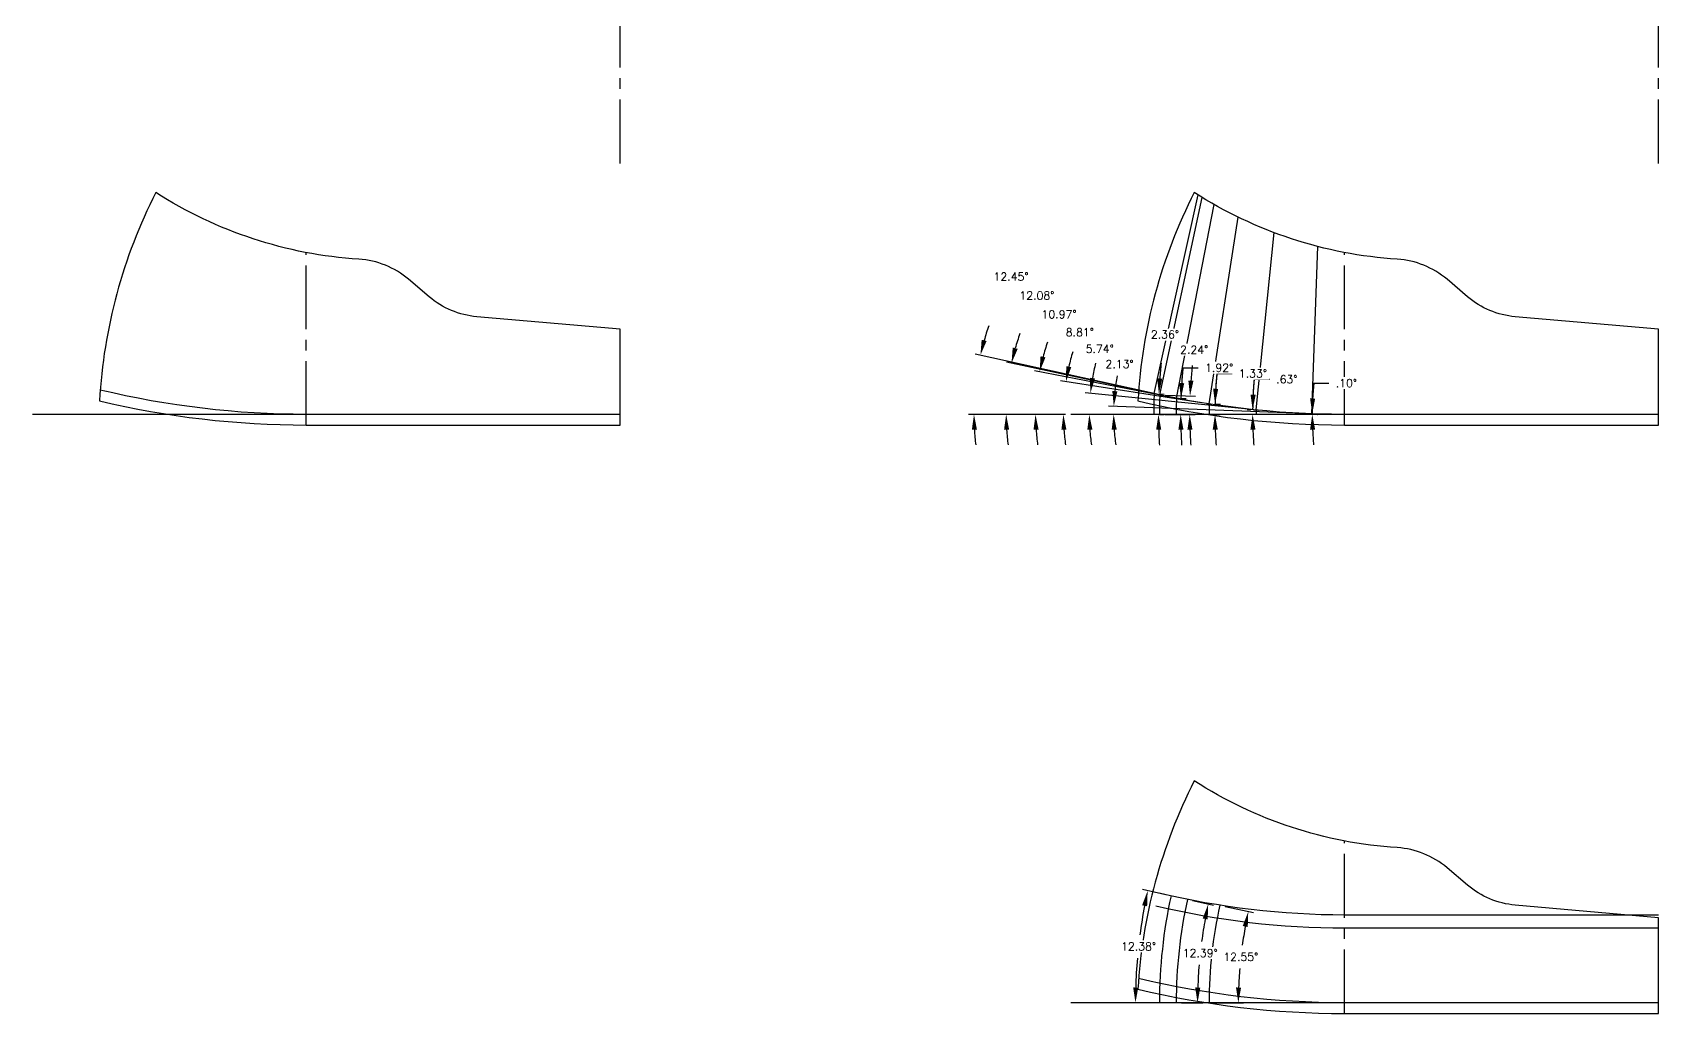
# Model space of a CAD drawing. Extents: x 34 to 204, y 6 to 38.
# Drawn here: x 126.21 to 145.31, y 5.53 to 17.05 of the extents above; entities that cross this region are included whole.
import ezdxf

# ---------------------------------------------------------------- set-up
doc = ezdxf.new("R2010")
doc.units = 0
doc.header["$MEASUREMENT"] = 0
doc.header["$PDMODE"] = 35
doc.linetypes.add('CENTER2', pattern=[1.125, 0.75, -0.125, 0.125, -0.125])
doc.layers.get('0').update_dxf_attribs({"linetype": 'CONTINUOUS'})
doc.layers.get('Defpoints').update_dxf_attribs({"color": 10, "linetype": 'CONTINUOUS'})
doc.layers.add('Blade1', color=40, linetype='CONTINUOUS')
doc.layers.add('CLine', color=5, linetype='CENTER2')
doc.styles.add('RomanS', font='romans')
doc.dimstyles.get("Standard").update_dxf_attribs({"dimtxt": 0.094, "dimasz": 0.18, "dimexe": 0.0625, "dimexo": 0.0625, "dimgap": 0.09, "dimtad": 0, "dimtih": 1, "dimtoh": 1, "dimdec": 4, "dimzin": 4, "dimdsep": 46, "dimtxsty": 'RomanS', "dimcen": 0.09, "dimazin": 1, "dimtfac": 1, "dimtdec": 4, "dimtofl": 0, "dimtmove": 0, "dimatfit": 1, "dimfxl": 1, "dimtfill": 1, "dimtolj": 1, "dimtzin": 0, "dimarcsym": 0})

# ---------------------------------------------------------------- blocks, each defined once
blk = doc.blocks.new('*D288')
at = {"layer": 'Blade1', "color": 0, "lineweight": -2, "transparency": 16777216}
blk.add_line((141.141, 12.58), (138.846, 12.665), dxfattribs=at)
for start, end in [(169.6869, 173.7794), (184.0925, 188.1849)]:
    blk.add_arc((141.427, 12.569), 2.521, start, end, dxfattribs=at)
at = {"layer": 'Blade1', "color": 0, "transparency": 16777216}
for points in [[(138.951, 12.84), (138.891, 12.844), (138.908, 12.663)], [(138.883, 12.388), (138.943, 12.39), (138.906, 12.569)]]:
    blk.add_solid(points, dxfattribs=at)
at = {"layer": 'Defpoints', "color": 0, "transparency": 16777216}
for p in [(138.405, 12.569), (138.906, 12.6), (141.203, 12.577), (141.265, 12.575), (141.62, 12.569)]:
    blk.add_point(p, dxfattribs=at)
at = {"layer": 'Blade1', "color": 0, "transparency": 16777216, "insert": (138.976, 13.16), "char_height": 0.094, "attachment_point": 5, "style": 'RomanS', "bg_fill": 3, "box_fill_scale": 1.25, "bg_fill_color": 256, "bg_fill_true_color": 13158600, "bg_fill_transparency": 0}
blk.add_mtext('\\A1;2.13°', dxfattribs=at)
blk = doc.blocks.new('*D289')
at = {"layer": 'Blade1', "color": 0, "lineweight": -2, "transparency": 16777216}
for p, q in [((141.256, 12.936), (141.436, 12.936)), ((141.297, 12.576), (141.302, 12.576)), ((141.297, 12.569), (141.302, 12.569))]:
    blk.add_line(p, q, dxfattribs=at)
for start, end in [(174.8263, 179.8993), (174.8275, 177.3634), (182.5359, 185.0718)]:
    blk.add_arc((145.307, 12.569), 4.067, start, end, dxfattribs=at)
at = {"layer": 'Blade1', "color": 0, "transparency": 16777216}
for points in [[(141.274, 12.755), (141.214, 12.757), (141.24, 12.576)], [(141.214, 12.388), (141.274, 12.39), (141.24, 12.569)]]:
    blk.add_solid(points, dxfattribs=at)
at = {"layer": 'Defpoints', "color": 0, "transparency": 16777216}
for p in [(141.234, 12.576), (141.234, 12.569), (141.24, 12.571), (145.307, 12.569)]:
    blk.add_point(p, dxfattribs=at)
at = {"layer": 'Blade1', "color": 0, "transparency": 16777216, "insert": (141.64, 12.936), "char_height": 0.094, "attachment_point": 5, "style": 'RomanS', "bg_fill": 3, "box_fill_scale": 1.25, "bg_fill_color": 256, "bg_fill_true_color": 13158600, "bg_fill_transparency": 0}
blk.add_mtext('\\A1;.10°', dxfattribs=at)
blk = doc.blocks.new('*D292')
at = {"layer": 'Blade1', "color": 0, "lineweight": -2, "transparency": 16777216}
blk.add_line((140.488, 12.63), (138.571, 12.823), dxfattribs=at)
for start, end in [(165.935, 170.097), (184.162, 188.324)]:
    blk.add_arc((141.099, 12.569), 2.479, start, end, dxfattribs=at)
at = {"layer": 'Blade1', "color": 0, "transparency": 16777216}
for points in [[(138.687, 12.991), (138.628, 12.999), (138.633, 12.817)], [(138.597, 12.388), (138.657, 12.39), (138.621, 12.569)]]:
    blk.add_solid(points, dxfattribs=at)
at = {"layer": 'Defpoints', "color": 0, "transparency": 16777216}
for p in [(138.622, 12.652), (140.551, 12.624), (140.613, 12.618), (138.405, 12.569), (141.62, 12.569)]:
    blk.add_point(p, dxfattribs=at)
at = {"layer": 'Blade1', "color": 0, "transparency": 16777216, "insert": (138.743, 13.338), "char_height": 0.094, "attachment_point": 5, "style": 'RomanS', "bg_fill": 3, "box_fill_scale": 1.25, "bg_fill_color": 256, "bg_fill_true_color": 13158600, "bg_fill_transparency": 0}
blk.add_mtext('\\A1;5.74°', dxfattribs=at)
blk = doc.blocks.new('*D293')
at = {"layer": 'Blade1', "color": 0, "lineweight": -2, "transparency": 16777216}
for p, q in [((140.557, 12.981), (140.737, 12.981)), ((140.519, 12.622), (140.477, 12.622)), ((140.519, 12.569), (140.477, 12.569))]:
    blk.add_line(p, q, dxfattribs=at)
for start, end in [(175.0418, 179.369), (175.0426, 177.2058), (182.1632, 184.3264)]:
    blk.add_arc((145.307, 12.569), 4.768, start, end, dxfattribs=at)
at = {"layer": 'Blade1', "color": 0, "transparency": 16777216}
for points in [[(140.575, 12.8), (140.515, 12.802), (140.539, 12.621)], [(140.513, 12.388), (140.573, 12.39), (140.539, 12.569)]]:
    blk.add_solid(points, dxfattribs=at)
at = {"layer": 'Defpoints', "color": 0, "transparency": 16777216}
for p in [(140.582, 12.621), (140.539, 12.586), (140.581, 12.569), (145.307, 12.569)]:
    blk.add_point(p, dxfattribs=at)
at = {"layer": 'Blade1', "color": 0, "transparency": 16777216, "insert": (140.941, 12.981), "char_height": 0.094, "attachment_point": 5, "style": 'RomanS', "bg_fill": 3, "box_fill_scale": 1.25, "bg_fill_color": 256, "bg_fill_true_color": 13158600, "bg_fill_transparency": 0}
blk.add_mtext('\\A1;.63°', dxfattribs=at)
blk = doc.blocks.new('*D296')
at = {"layer": 'Blade1', "color": 0, "lineweight": -2, "transparency": 16777216}
for p, q in [((139.937, 12.706), (138.284, 12.962)), ((138.343, 12.569), (138.254, 12.569))]:
    blk.add_line(p, q, dxfattribs=at)
for start, end in [(162.9456, 167.0655), (184.1199, 188.2397)]:
    blk.add_arc((140.82, 12.569), 2.504, start, end, dxfattribs=at)
at = {"layer": 'Blade1', "color": 0, "transparency": 16777216}
for points in [[(138.409, 13.124), (138.35, 13.135), (138.346, 12.953)], [(138.293, 12.388), (138.352, 12.39), (138.316, 12.569)]]:
    blk.add_solid(points, dxfattribs=at)
at = {"layer": 'Defpoints', "color": 0, "transparency": 16777216}
for p in [(138.319, 12.697), (139.999, 12.696), (140.061, 12.687), (138.405, 12.569), (141.62, 12.569)]:
    blk.add_point(p, dxfattribs=at)
at = {"layer": 'Blade1', "color": 0, "transparency": 16777216, "insert": (138.509, 13.533), "char_height": 0.094, "attachment_point": 5, "style": 'RomanS', "bg_fill": 3, "box_fill_scale": 1.25, "bg_fill_color": 256, "bg_fill_true_color": 13158600, "bg_fill_transparency": 0}
blk.add_mtext('\\A1;8.81°', dxfattribs=at)
blk = doc.blocks.new('*D297')
at = {"layer": 'Blade1', "color": 0, "lineweight": -2, "transparency": 16777216}
for p, q in [((140.119, 13.049), (140.299, 13.049)), ((140.092, 12.69), (140.161, 12.688)), ((140.091, 12.569), (140.159, 12.569))]:
    blk.add_line(p, q, dxfattribs=at)
for start, end in [(174.7103, 178.6699), (174.7109, 176.6904), (181.9795, 183.959)]:
    blk.add_arc((145.307, 12.569), 5.21, start, end, dxfattribs=at)
at = {"layer": 'Blade1', "color": 0, "transparency": 16777216}
for points in [[(140.135, 12.868), (140.075, 12.871), (140.098, 12.69)], [(140.07, 12.388), (140.13, 12.389), (140.097, 12.569)]]:
    blk.add_solid(points, dxfattribs=at)
at = {"layer": 'Defpoints', "color": 0, "transparency": 16777216}
for p in [(140.03, 12.691), (140.097, 12.609), (140.028, 12.569), (145.307, 12.569)]:
    blk.add_point(p, dxfattribs=at)
at = {"layer": 'Blade1', "color": 0, "transparency": 16777216, "insert": (140.543, 13.049), "char_height": 0.094, "attachment_point": 5, "style": 'RomanS', "bg_fill": 3, "box_fill_scale": 1.25, "bg_fill_color": 256, "bg_fill_true_color": 13158600, "bg_fill_transparency": 0}
blk.add_mtext('\\A1;1.33°', dxfattribs=at)
blk = doc.blocks.new('*D300')
at = {"layer": 'Blade1', "color": 0, "lineweight": -2, "transparency": 16777216}
for p, q in [((139.553, 12.776), (137.975, 13.082)), ((138.343, 12.569), (137.926, 12.569))]:
    blk.add_line(p, q, dxfattribs=at)
for start, end in [(161.1954, 165.1111), (183.9157, 187.8315)]:
    blk.add_arc((140.623, 12.569), 2.634, start, end, dxfattribs=at)
at = {"layer": 'Blade1', "color": 0, "transparency": 16777216}
for points in [[(138.106, 13.239), (138.048, 13.252), (138.037, 13.07)], [(137.965, 12.388), (138.025, 12.39), (137.989, 12.569)]]:
    blk.add_solid(points, dxfattribs=at)
at = {"layer": 'Defpoints', "color": 0, "transparency": 16777216}
for p in [(137.994, 12.737), (139.614, 12.765), (139.675, 12.753), (138.405, 12.569), (141.62, 12.569)]:
    blk.add_point(p, dxfattribs=at)
at = {"layer": 'Blade1', "color": 0, "transparency": 16777216, "insert": (138.265, 13.744), "char_height": 0.094, "attachment_point": 5, "style": 'RomanS', "bg_fill": 3, "box_fill_scale": 1.25, "bg_fill_color": 256, "bg_fill_true_color": 13158600, "bg_fill_transparency": 0}
blk.add_mtext('\\A1;10.97°', dxfattribs=at)
blk = doc.blocks.new('*D301')
at = {"layer": 'Blade1', "color": 0, "lineweight": -2, "transparency": 16777216}
for p, q in [((139.721, 13.116), (139.901, 13.116)), ((139.707, 12.757), (139.76, 12.755)), ((139.704, 12.569), (139.757, 12.569))]:
    blk.add_line(p, q, dxfattribs=at)
for start, end in [(174.4057, 178.0813), (174.4062, 176.2437), (181.8376, 183.6751)]:
    blk.add_arc((145.307, 12.569), 5.613, start, end, dxfattribs=at)
at = {"layer": 'Blade1', "color": 0, "transparency": 16777216}
for points in [[(139.736, 12.935), (139.676, 12.938), (139.697, 12.757)], [(139.667, 12.388), (139.727, 12.389), (139.694, 12.569)]]:
    blk.add_solid(points, dxfattribs=at)
at = {"layer": 'Defpoints', "color": 0, "transparency": 16777216}
for p in [(139.645, 12.759), (139.695, 12.632), (139.641, 12.569), (145.307, 12.569)]:
    blk.add_point(p, dxfattribs=at)
at = {"layer": 'Blade1', "color": 0, "transparency": 16777216, "insert": (140.146, 13.116), "char_height": 0.094, "attachment_point": 5, "style": 'RomanS', "bg_fill": 3, "box_fill_scale": 1.25, "bg_fill_color": 256, "bg_fill_true_color": 13158600, "bg_fill_transparency": 0}
blk.add_mtext('\\A1;1.92°', dxfattribs=at)
blk = doc.blocks.new('*D304')
at = {"layer": 'Blade1', "color": 0, "lineweight": -2, "transparency": 16777216}
for p, q in [((139.357, 12.818), (137.646, 13.184)), ((138.343, 12.569), (137.581, 12.569))]:
    blk.add_line(p, q, dxfattribs=at)
for start, end in [(160.7575, 164.3409), (183.5835, 187.167)]:
    blk.add_arc((140.522, 12.569), 2.878, start, end, dxfattribs=at)
at = {"layer": 'Blade1', "color": 0, "transparency": 16777216}
for points in [[(137.78, 13.339), (137.721, 13.353), (137.707, 13.171)], [(137.619, 12.388), (137.679, 12.39), (137.644, 12.569)]]:
    blk.add_solid(points, dxfattribs=at)
at = {"layer": 'Defpoints', "color": 0, "transparency": 16777216}
for p in [(139.418, 12.805), (137.651, 12.771), (139.48, 12.792), (138.405, 12.569), (141.62, 12.569)]:
    blk.add_point(p, dxfattribs=at)
at = {"layer": 'Blade1', "color": 0, "transparency": 16777216, "insert": (138.005, 13.965), "char_height": 0.094, "attachment_point": 5, "style": 'RomanS', "bg_fill": 3, "box_fill_scale": 1.25, "bg_fill_color": 256, "bg_fill_true_color": 13158600, "bg_fill_transparency": 0}
blk.add_mtext('\\A1;12.08°', dxfattribs=at)
blk = doc.blocks.new('*D305')
at = {"layer": 'Blade1', "color": 0, "lineweight": -2, "transparency": 16777216}
for p, q in [((139.511, 12.796), (139.867, 12.782)), ((139.507, 12.569), (139.863, 12.569))]:
    blk.add_line(p, q, dxfattribs=at)
for start, end in [(174.01, 175.8829), (181.8729, 183.7457)]:
    blk.add_arc((145.307, 12.569), 5.507, start, end, dxfattribs=at)
at = {"layer": 'Blade1', "color": 0, "transparency": 16777216}
for points in [[(139.844, 12.963), (139.784, 12.966), (139.804, 12.785)], [(139.773, 12.388), (139.833, 12.389), (139.8, 12.569)]]:
    blk.add_solid(points, dxfattribs=at)
at = {"layer": 'Defpoints', "color": 0, "transparency": 16777216}
for p in [(139.449, 12.798), (139.801, 12.641), (139.445, 12.569), (145.307, 12.569)]:
    blk.add_point(p, dxfattribs=at)
at = {"layer": 'Blade1', "color": 0, "transparency": 16777216, "insert": (139.853, 13.329), "char_height": 0.094, "attachment_point": 5, "style": 'RomanS', "bg_fill": 3, "box_fill_scale": 1.25, "bg_fill_color": 256, "bg_fill_true_color": 13158600, "bg_fill_transparency": 0}
blk.add_mtext('\\A1;2.24°', dxfattribs=at)
blk = doc.blocks.new('*D306')
at = {"layer": 'Blade1', "color": 0, "lineweight": -2, "transparency": 16777216}
for p, q in [((139.291, 12.833), (137.281, 13.277)), ((138.343, 12.569), (137.203, 12.569))]:
    blk.add_line(p, q, dxfattribs=at)
for start, end in [(161.1465, 164.3478), (183.2013, 186.4026)]:
    blk.add_arc((140.488, 12.569), 3.222, start, end, dxfattribs=at)
at = {"layer": 'Blade1', "color": 0, "transparency": 16777216}
for points in [[(137.414, 13.431), (137.356, 13.445), (137.342, 13.264)], [(137.241, 12.388), (137.301, 12.39), (137.266, 12.569)]]:
    blk.add_solid(points, dxfattribs=at)
at = {"layer": 'Defpoints', "color": 0, "transparency": 16777216}
for p in [(137.274, 12.802), (139.352, 12.82), (139.413, 12.806), (138.405, 12.569), (141.62, 12.569)]:
    blk.add_point(p, dxfattribs=at)
at = {"layer": 'Blade1', "color": 0, "transparency": 16777216, "insert": (137.701, 14.187), "char_height": 0.094, "attachment_point": 5, "style": 'RomanS', "bg_fill": 3, "box_fill_scale": 1.25, "bg_fill_color": 256, "bg_fill_true_color": 13158600, "bg_fill_transparency": 0}
blk.add_mtext('\\A1;12.45°', dxfattribs=at)
blk = doc.blocks.new('*D307')
at = {"layer": 'Blade1', "color": 0, "lineweight": -2, "transparency": 16777216}
for p, q in [((139.445, 12.81), (139.501, 12.808)), ((139.44, 12.569), (139.496, 12.569))]:
    blk.add_line(p, q, dxfattribs=at)
for start, end in [(174.1298, 175.8856), (181.7559, 183.5117)]:
    blk.add_arc((145.307, 12.569), 5.874, start, end, dxfattribs=at)
at = {"layer": 'Blade1', "color": 0, "transparency": 16777216}
for points in [[(139.478, 12.989), (139.418, 12.992), (139.438, 12.811)], [(139.406, 12.388), (139.466, 12.389), (139.433, 12.569)]]:
    blk.add_solid(points, dxfattribs=at)
at = {"layer": 'Defpoints', "color": 0, "transparency": 16777216}
for p in [(139.383, 12.813), (139.434, 12.649), (139.378, 12.569), (145.307, 12.569)]:
    blk.add_point(p, dxfattribs=at)
at = {"layer": 'Blade1', "color": 0, "transparency": 16777216, "insert": (139.509, 13.507), "char_height": 0.094, "attachment_point": 5, "style": 'RomanS', "bg_fill": 3, "box_fill_scale": 1.25, "bg_fill_color": 256, "bg_fill_true_color": 13158600, "bg_fill_transparency": 0}
blk.add_mtext('\\A1;2.36°', dxfattribs=at)
blk = doc.blocks.new('*D530')
at = {"color": 0, "lineweight": -2, "transparency": 16777216}
for p, q in [((140.215, 6.791), (140.549, 6.717)), ((140.091, 5.658), (140.433, 5.658))]:
    blk.add_line(p, q, dxfattribs=at)
for start, end in [(169.5414, 172.1237), (175.3235, 177.9107)]:
    blk.add_arc((145.307, 5.658), 4.936, start, end, dxfattribs=at)
at = {"color": 0, "transparency": 16777216}
for points in [[(140.423, 6.56), (140.482, 6.548), (140.488, 6.73)], [(140.404, 5.837), (140.344, 5.838), (140.371, 5.658)]]:
    blk.add_solid(points, dxfattribs=at)
at = {"layer": 'Defpoints', "color": 0, "transparency": 16777216}
for p in [(140.154, 6.804), (140.423, 6.376), (140.028, 5.658), (145.307, 5.658)]:
    blk.add_point(p, dxfattribs=at)
at = {"color": 0, "transparency": 16777216, "insert": (140.4, 6.197), "char_height": 0.094, "attachment_point": 5, "style": 'RomanS', "bg_fill": 3, "box_fill_scale": 1.25, "bg_fill_color": 256, "bg_fill_true_color": 13158600, "bg_fill_transparency": 0}
blk.add_mtext('\\A1;12.55°', dxfattribs=at)
blk = doc.blocks.new('*D531')
at = {"color": 0, "lineweight": -2, "transparency": 16777216}
for p, q in [((139.834, 6.86), (140.079, 6.806)), ((139.704, 5.658), (139.954, 5.658))]:
    blk.add_line(p, q, dxfattribs=at)
for start, end in [(169.5164, 172.3458), (175.2621, 178.0955)]:
    blk.add_arc((145.307, 5.658), 5.415, start, end, dxfattribs=at)
at = {"color": 0, "transparency": 16777216}
for points in [[(139.953, 6.649), (140.011, 6.637), (140.018, 6.819)], [(139.925, 5.837), (139.865, 5.838), (139.892, 5.658)]]:
    blk.add_solid(points, dxfattribs=at)
at = {"layer": 'Defpoints', "color": 0, "transparency": 16777216}
for p in [(139.773, 6.873), (139.948, 6.436), (139.641, 5.658), (145.307, 5.658)]:
    blk.add_point(p, dxfattribs=at)
at = {"color": 0, "transparency": 16777216, "insert": (139.923, 6.242), "char_height": 0.094, "attachment_point": 5, "style": 'RomanS', "bg_fill": 3, "box_fill_scale": 1.25, "bg_fill_color": 256, "bg_fill_true_color": 13158600, "bg_fill_transparency": 0}
blk.add_mtext('\\A1;12.39°', dxfattribs=at)
blk = doc.blocks.new('*D532')
at = {"color": 0, "lineweight": -2, "transparency": 16777216}
for p, q in [((139.52, 6.927), (139.245, 6.988)), ((139.382, 5.658), (139.101, 5.658))]:
    blk.add_line(p, q, dxfattribs=at)
for start, end in [(169.3037, 172.5256), (175.0962, 178.3212)]:
    blk.add_arc((145.307, 5.658), 6.144, start, end, dxfattribs=at)
at = {"color": 0, "transparency": 16777216}
for points in [[(139.241, 6.804), (139.3, 6.792), (139.306, 6.974)], [(139.196, 5.837), (139.136, 5.838), (139.163, 5.658)]]:
    blk.add_solid(points, dxfattribs=at)
at = {"layer": 'Defpoints', "color": 0, "transparency": 16777216}
for p in [(139.581, 6.914), (139.227, 6.539), (139.445, 5.658), (145.307, 5.658)]:
    blk.add_point(p, dxfattribs=at)
at = {"color": 0, "transparency": 16777216, "insert": (139.199, 6.32), "char_height": 0.094, "attachment_point": 5, "style": 'RomanS', "bg_fill": 3, "box_fill_scale": 1.25, "bg_fill_color": 256, "bg_fill_true_color": 13158600, "bg_fill_transparency": 0}
blk.add_mtext('\\A1;12.38°', dxfattribs=at)

msp = doc.modelspace()

# ---------------------------------------------------------------- linework, layer by layer
at = {"color": 0}
for p, q in [((129.42064, 12.5689), (126.20622, 12.5689)), ((141.61952, 12.5689), (138.4051, 12.5689)), ((141.61952, 5.65766), (138.4051, 5.65766))]:
    msp.add_line(p, q, dxfattribs=at)
at = {"color": 0, "flags": 128}
for points in [[(130.03989, 14.39154, -0.12752335), (127.65557, 15.17473, 0.10457938), (126.9928, 12.72844, 0.05839981), (129.42064, 12.4439), (133.10814, 12.4439), (133.10814, 13.5689), (131.42574, 13.71609, -0.15554789), (130.86523, 13.95036), (130.6239, 14.1555, 0.16158945)], [(142.23877, 14.39154, -0.12752335), (139.85445, 15.17473, 0.10457938), (139.19168, 12.72844, 0.05839981), (141.61952, 12.4439), (145.30702, 12.4439), (145.30702, 13.5689), (143.62461, 13.71609, -0.15554789), (143.06411, 13.95036), (142.82278, 14.1555, 0.16158945)], [(142.23877, 7.4803, -0.12752335), (139.85445, 8.26348, 0.10457938), (139.19168, 5.8172, 0.05839981), (141.61952, 5.53266), (145.30702, 5.53266), (145.30702, 6.65766), (143.62461, 6.80485, -0.15554789), (143.06411, 7.03911), (142.82278, 7.24425, 0.16158945)]]:
    msp.add_lwpolyline(points, format="xyb", close=True, dxfattribs=at)
for radius, start in [(5.86247, 167.624951), (5.66555, 167.611888), (5.27877, 167.45211)]:
    msp.add_arc((145.30702, 5.65766), radius, start, 180)
at = {"layer": 'Blade1'}
for p, q in [((141.23424, 12.57606), (141.30723, 14.54012)), ((141.20301, 12.57722), (141.26547, 12.5749))]:
    msp.add_line(p, q, dxfattribs=at)
msp.add_arc((145.30702, 12.5689), 4.07278, 179.899329, 180, dxfattribs=at)
at = {"layer": 'CLine'}
for p, q in [((133.10814, 15.51651), (133.10814, 28.94554)), ((145.30702, 15.51651), (145.30702, 28.94554)), ((129.42064, 12.4439), (129.42064, 14.47008)), ((141.61952, 12.4439), (141.61952, 14.47008)), ((141.61952, 5.53266), (141.61952, 7.55883))]:
    msp.add_line(p, q, dxfattribs=at)
at = {"layer": 'CLine', "color": 1, "linetype": 'Continuous', "flags": 128}
for points in [[(133.10814, 12.5689), (129.42064, 12.5689, -0.0589088), (127.00123, 12.85494)], [(145.30702, 12.5689), (141.61952, 12.5689, -0.0589088), (139.20011, 12.85494)], [(145.30702, 6.68891), (141.61952, 6.68891, -0.0589088), (139.44059, 6.94652, -0.0589088)], [(145.30702, 6.53266), (141.61952, 6.53266, -0.0589088), (139.40415, 6.79457, -0.0589088)], [(145.30702, 5.65766), (141.61952, 5.65766, -0.0589088), (139.20011, 5.9437)]]:
    msp.add_lwpolyline(points, format="xyb", dxfattribs=at)

# ---------------------------------------------------------------- next in the draw order: dimensions: what is measured, and where the dimension line sits
dim = msp.add_angular_dim_3p(base=(140.42304, 6.37583), center=(145.30702, 5.65766), p1=(140.15433, 6.8045), p2=(140.02825, 5.65766), dimstyle='Standard')
dim.commit()
dim.dimension.update_dxf_attribs({"geometry": '*D530', "text_midpoint": (140.40009, 6.19713)})
at = {"layer": 'Blade1'}
dim = msp.add_angular_dim_2l(base=(138.90641, 12.60011), line1=((141.61952, 12.5689), (138.4051, 12.5689)), line2=((141.20301, 12.57722), (141.26547, 12.5749)), dimstyle='Standard', dxfattribs=at)
dim.commit()
dim.dimension.update_dxf_attribs({"geometry": '*D288', "text_midpoint": (138.97642, 13.15963), "dimtype": 162})

# ---------------------------------------------------------------- next in the draw order: linework, layer by layer
for p, q in [((140.58168, 12.62094), (140.79107, 14.70364)), ((140.55059, 12.62407), (140.61278, 12.61782))]:
    msp.add_line(p, q, dxfattribs=at)
msp.add_arc((145.30702, 12.5689), 4.72562, 179.369041, 180, dxfattribs=at)

# ---------------------------------------------------------------- next in the draw order: dimensions: what is measured, and where the dimension line sits
dim = msp.add_angular_dim_3p(base=(139.94781, 6.43554), center=(145.30702, 5.65766), p1=(139.77338, 6.8731), p2=(139.64147, 5.65766), dimstyle='Standard')
dim.commit()
dim.dimension.update_dxf_attribs({"geometry": '*D531', "text_midpoint": (139.92326, 6.24195)})
dim = msp.add_angular_dim_3p(base=(141.23978, 12.57128), center=(145.30702, 12.5689), p1=(141.23424, 12.57606), p2=(141.23424, 12.5689), dimstyle='Standard', dxfattribs=at)
dim.commit()
dim.dimension.update_dxf_attribs({"geometry": '*D289', "text_midpoint": (141.64049, 12.93567)})

# ---------------------------------------------------------------- next in the draw order: dimensions: what is measured, and where the dimension line sits
dim = msp.add_angular_dim_3p(base=(139.227012, 6.539219), center=(145.307018, 5.657657), p1=(139.580761, 6.914042), p2=(139.44455, 5.657657), dimstyle='Standard')
dim.commit()
dim.dimension.update_dxf_attribs({"geometry": '*D532', "text_midpoint": (139.199224, 6.31983)})
dim = msp.add_angular_dim_2l(base=(138.62217, 12.65167), line1=((141.61952, 12.5689), (138.4051, 12.5689)), line2=((140.55059, 12.62407), (140.61278, 12.61782)), dimstyle='Standard', dxfattribs=at)
dim.commit()
dim.dimension.update_dxf_attribs({"geometry": '*D292', "text_midpoint": (138.74308, 13.33781), "dimtype": 162})

# ---------------------------------------------------------------- next in the draw order: linework, layer by layer
for p, q in [((140.02967, 12.69144), (140.36985, 14.88515)), ((139.99879, 12.69623), (140.06055, 12.68665))]:
    msp.add_line(p, q, dxfattribs=at)
msp.add_arc((145.30702, 12.5689), 5.27877, 178.669869, 180, dxfattribs=at)

# ---------------------------------------------------------------- next in the draw order: dimensions: what is measured, and where the dimension line sits
dim = msp.add_angular_dim_3p(base=(140.53923, 12.5864), center=(145.30702, 12.5689), p1=(140.58168, 12.62094), p2=(140.5814, 12.5689), dimstyle='Standard', dxfattribs=at)
dim.commit()
dim.dimension.update_dxf_attribs({"geometry": '*D293', "text_midpoint": (140.94118, 12.98098)})

# ---------------------------------------------------------------- next in the draw order: dimensions: what is measured, and where the dimension line sits
dim = msp.add_angular_dim_2l(base=(138.3193249, 12.6972468), line1=((141.6195178, 12.5689024), (138.4051019, 12.5689024)), line2=((139.9987885, 12.6962277), (140.0605503, 12.6866503)), dimstyle='Standard', dxfattribs=at)
dim.commit()
dim.dimension.update_dxf_attribs({"geometry": '*D296', "text_midpoint": (138.5090218, 13.5328418), "dimtype": 162})

# ---------------------------------------------------------------- next in the draw order: linework, layer by layer
msp.add_line((139.67533, 12.75265), (139.61397, 12.76454), dxfattribs=at)
msp.add_arc((145.30702, 12.5689), 5.66555, 178.081291, 180, dxfattribs=at)

# ---------------------------------------------------------------- next in the draw order: dimensions: what is measured, and where the dimension line sits
dim = msp.add_angular_dim_3p(base=(140.09687, 12.60922), center=(145.30702, 12.5689), p1=(140.02967, 12.69144), p2=(140.02825, 12.5689), dimstyle='Standard', dxfattribs=at)
dim.commit()
dim.dimension.update_dxf_attribs({"geometry": '*D297', "text_midpoint": (140.54333, 13.04925)})

# ---------------------------------------------------------------- next in the draw order: linework, layer by layer
msp.add_line((139.64465, 12.75859), (140.08597, 15.03469), dxfattribs=at)

# ---------------------------------------------------------------- next in the draw order: dimensions: what is measured, and where the dimension line sits
dim = msp.add_angular_dim_2l(base=(137.99404, 12.73696), line1=((141.61952, 12.5689), (138.4051, 12.5689)), line2=((139.67533, 12.75265), (139.61397, 12.76454)), dimstyle='Standard', dxfattribs=at)
dim.commit()
dim.dimension.update_dxf_attribs({"geometry": '*D300', "text_midpoint": (138.26522, 13.74387), "dimtype": 162})

# ---------------------------------------------------------------- next in the draw order: linework, layer by layer
msp.add_line((139.41849, 12.80501), (139.47961, 12.79194), dxfattribs=at)
msp.add_arc((145.30702, 12.5689), 5.86247, 177.755732, 180, dxfattribs=at)

# ---------------------------------------------------------------- next in the draw order: dimensions: what is measured, and where the dimension line sits
dim = msp.add_angular_dim_3p(base=(139.69469, 12.63155), center=(145.30702, 12.5689), p1=(139.64465, 12.75859), p2=(139.64147, 12.5689), dimstyle='Standard', dxfattribs=at)
dim.commit()
dim.dimension.update_dxf_attribs({"geometry": '*D301', "text_midpoint": (140.1455, 13.11605)})

# ---------------------------------------------------------------- next in the draw order: linework, layer by layer
msp.add_line((139.44905, 12.79848), (139.94523, 15.11777), dxfattribs=at)

# ---------------------------------------------------------------- next in the draw order: dimensions: what is measured, and where the dimension line sits
dim = msp.add_angular_dim_2l(base=(137.650775, 12.770957), line1=((141.619518, 12.568902), (138.405102, 12.568902)), line2=((139.418489, 12.805013), (139.479606, 12.791938)), dimstyle='Standard', dxfattribs=at)
dim.commit()
dim.dimension.update_dxf_attribs({"geometry": '*D304', "text_midpoint": (138.004753, 13.964727), "dimtype": 162})

# ---------------------------------------------------------------- next in the draw order: dimensions: what is measured, and where the dimension line sits
dim = msp.add_angular_dim_3p(base=(139.80055, 12.6408), center=(145.30702, 12.5689), p1=(139.44905, 12.79848), p2=(139.44455, 12.5689), dimstyle='Standard', dxfattribs=at)
dim.commit()
dim.dimension.update_dxf_attribs({"geometry": '*D305', "text_midpoint": (139.85279, 13.32902), "dimtype": 165})

# ---------------------------------------------------------------- next in the draw order: linework, layer by layer
for p, q in [((139.38264, 12.81291), (139.89801, 15.14706)), ((139.41316, 12.80617), (139.35213, 12.81965))]:
    msp.add_line(p, q, dxfattribs=at)
msp.add_arc((145.30702, 12.5689), 5.9294, 177.641488, 180, dxfattribs=at)

# ---------------------------------------------------------------- next in the draw order: dimensions: what is measured, and where the dimension line sits
dim = msp.add_angular_dim_2l(base=(137.27422, 12.802088), line1=((141.619518, 12.568902), (138.405102, 12.568902)), line2=((139.413156, 12.806173), (139.352126, 12.819648)), dimstyle='Standard', dxfattribs=at)
dim.commit()
dim.dimension.update_dxf_attribs({"geometry": '*D306', "text_midpoint": (137.701273, 14.186527), "dimtype": 162})

# ---------------------------------------------------------------- next in the draw order: dimensions: what is measured, and where the dimension line sits
dim = msp.add_angular_dim_3p(base=(139.43376, 12.6495), center=(145.30702, 12.5689), p1=(139.38264, 12.81291), p2=(139.37762, 12.5689), dimstyle='Standard', dxfattribs=at)
dim.commit()
dim.dimension.update_dxf_attribs({"geometry": '*D307', "text_midpoint": (139.50859, 13.50694), "dimtype": 165})

doc.saveas('drawing.dxf')
